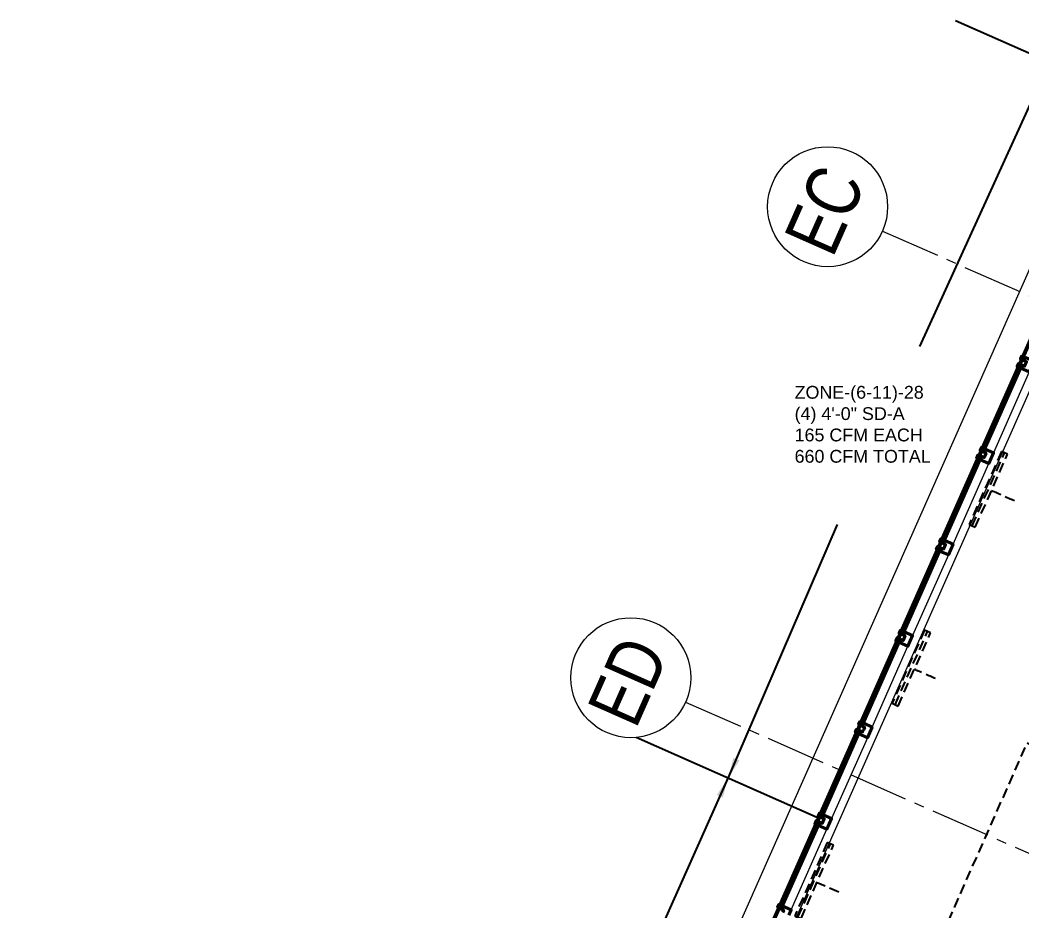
# Model space of a CAD drawing. Header units: inches. Extents: x -26012 to 27, y -3347 to 2082.
# Drawn here: x -25005 to -24403, y 350 to 885 of the extents above; entities that cross this region are included whole.
import ezdxf

# ---------------------------------------------------------------- set-up
doc = ezdxf.new("R2010")
doc.units = ezdxf.units.IN
doc.header["$LTSCALE"] = 48
doc.header["$MEASUREMENT"] = 0
for name, pattern in [('A_Column Grid$0$CENTER2', [1.125, 0.75, -0.125, 0.125, -0.125]), ('HIDDEN2', [0.1875, 0.125, -0.0625]), ('NB - 5th floor_plan$0$HIDDEN2', [0.1875, 0.125, -0.0625])]:
    doc.linetypes.add(name, pattern=pattern)
for name, color, linetype in [('A104$0$A-FLOR-AWNG', 8, 'Continuous'), ('A104$0$A-FLOR-SLAB', 8, 'Continuous'), ('A104$0$A-GLAZ', 8, 'Continuous'), ('A104$0$C-PROP', 8, 'Continuous'), ('A_Column Grid$0$A-GRID-1D1-15', 8, 'A_Column Grid$0$CENTER2'), ('A_Column Grid$0$A-GRID-GRD1-15', 8, 'A_Column Grid$0$CENTER2'), ('M-HVAC-anno', 6, 'Continuous'), ('M-HVAC-FUTR', 4, 'HIDDEN2'), ('M-HVAC-Term-Supp', 92, 'Continuous'), ('NB - 5th floor_plan$0$STDROPS', 1, 'NB - 5th floor_plan$0$HIDDEN2'), ('XREF', 8, 'Continuous')]:
    doc.layers.add(name, color=color, linetype=linetype)
doc.styles.add('A_Column Grid$0$Style-Arial', font='arial.ttf')
doc.styles.add('M08', font='arial.ttf', dxfattribs={"height": 7.68})
doc.styles.get("Standard").update_dxf_attribs({"font": 'simplex.shx'})
doc.dimstyles.new('STANDARD$7', dxfattribs={"dimtxt": 0.18, "dimasz": 0.125, "dimexe": 0.18, "dimexo": 0.06, "dimgap": 0.09, "dimtad": 0, "dimtih": 1, "dimtoh": 1, "dimdec": 4, "dimzin": 0, "dimdsep": 46, "dimtxsty": 'Standard', "dimcen": 0.09, "dimadec": 0, "dimazin": 0, "dimtfac": 1, "dimtdec": 4, "dimtofl": 0, "dimtmove": 0, "dimatfit": 3, "dimfxl": 1, "dimtolj": 1, "dimtzin": 0, "dimarcsym": 0})

# ---------------------------------------------------------------- blocks, each defined once
blk = doc.blocks.new('A104')
at = {"layer": 'A104$0$A-FLOR-AWNG', "lineweight": 0}
blk.add_line((-24033.7396, 1560.0949), (-24684.5815, 90.1818), dxfattribs=at)
at = {"layer": 'A104$0$A-FLOR-SLAB', "lineweight": 0}
blk.add_line((-24582.659, 246.8918), (-24082.047, 1377.5135), dxfattribs=at)
at = {"layer": 'A104$0$A-GLAZ', "lineweight": 0}
for p, q in [((-24599.4792, 240.3944), (-24088.548, 1394.3341)), ((-24404.7119, 677.1862), (-24426.777, 627.3527)), ((-24404.2547, 676.9838), (-24426.3198, 627.1502)), ((-24398.8435, 673.7676), (-24420.3013, 625.3056)), ((-24451.0686, 572.4906), (-24429.0035, 622.3241)), ((-24450.6114, 572.2881), (-24428.5463, 622.1217)), ((-24444.5929, 570.4435), (-24423.1351, 618.9055)), ((-24453.2956, 567.461), (-24475.3606, 517.6274)), ((-24452.8384, 567.2585), (-24474.9034, 517.425)), ((-24447.4272, 564.0424), (-24468.8849, 515.5804)), ((-24499.6522, 462.7653), (-24477.5872, 512.5989)), ((-24499.1951, 462.5629), (-24477.13, 512.3965)), ((-24493.1766, 460.7183), (-24471.7188, 509.1803)), ((-24501.8792, 457.7357), (-24523.9443, 407.9022)), ((-24501.422, 457.5333), (-24523.4871, 407.6998)), ((-24496.0108, 454.3171), (-24517.4686, 405.8552)), ((-24548.2359, 353.0401), (-24526.1708, 402.8737)), ((-24547.7787, 352.8377), (-24525.7136, 402.6712)), ((-24541.7602, 350.9931), (-24520.3024, 399.455))]:
    blk.add_line(p, q, dxfattribs=at)
at = {"layer": 'A104$0$A-GLAZ', "lineweight": 40}
for p, q in [((-24404.9405, 677.2874), (-24427.0056, 627.4539)), ((-24403.7975, 676.7813), (-24425.8626, 626.9478)), ((-24403.7975, 676.7813), (-24404.9405, 677.2874)), ((-24425.8626, 626.9478), (-24427.0056, 627.4539)), ((-24451.2972, 572.5918), (-24429.2321, 622.4253)), ((-24450.1542, 572.0857), (-24428.0891, 621.9193)), ((-24428.0891, 621.9193), (-24429.2321, 622.4253)), ((-24450.1542, 572.0857), (-24451.2972, 572.5918)), ((-24453.5241, 567.5622), (-24475.5892, 517.7286)), ((-24452.3812, 567.0561), (-24474.4463, 517.2226)), ((-24452.3812, 567.0561), (-24453.5241, 567.5622)), ((-24474.4463, 517.2226), (-24475.5892, 517.7286)), ((-24499.8808, 462.8666), (-24477.8158, 512.7001)), ((-24498.7379, 462.3605), (-24476.6728, 512.194)), ((-24476.6728, 512.194), (-24477.8158, 512.7001)), ((-24502.1078, 457.837), (-24524.1729, 408.0034)), ((-24500.9649, 457.3309), (-24523.0299, 407.4973)), ((-24500.9649, 457.3309), (-24502.1078, 457.837)), ((-24498.7379, 462.3605), (-24499.8808, 462.8666)), ((-24548.4645, 353.1413), (-24526.3994, 402.9749)), ((-24525.2565, 402.4688), (-24526.3994, 402.9749)), ((-24523.0299, 407.4973), (-24524.1729, 408.0034)), ((-24547.3215, 352.6353), (-24525.2565, 402.4688)), ((-24547.3215, 352.6353), (-24548.4645, 353.1413))]:
    blk.add_line(p, q, dxfattribs=at)
at = {"layer": 'A104$0$A-GLAZ', "lineweight": 40, "flags": 128}
for points in [[(-24401.0838, 678.5876), (-24400.4764, 679.9595), (-24404.1339, 681.5789), (-24403.3242, 683.4077), (-24402.6384, 683.104), (-24403.0433, 682.1896), (-24401.4431, 681.4811), (-24401.0383, 682.3955), (-24396.0092, 680.1688), (-24397.4263, 676.9682)], [(-24401.0838, 678.5876), (-24401.6913, 677.2158), (-24405.3488, 678.8353), (-24406.1585, 677.0065), (-24405.4727, 676.7029), (-24405.0678, 677.6172), (-24403.4677, 676.9087), (-24403.8725, 675.9943), (-24398.8435, 673.7676), (-24397.4263, 676.9682)], [(-24425.3757, 623.725), (-24424.7685, 625.0963), (-24428.426, 626.7158), (-24427.6163, 628.5445), (-24426.9305, 628.2409), (-24427.3354, 627.3265), (-24425.7352, 626.618), (-24425.3303, 627.5324), (-24420.3013, 625.3056), (-24421.7182, 622.1056)], [(-24425.3757, 623.725), (-24425.9829, 622.3537), (-24429.6404, 623.9732), (-24430.4501, 622.1444), (-24429.7643, 621.8408), (-24429.3594, 622.7551), (-24427.7593, 622.0466), (-24428.1642, 621.1323), (-24423.1351, 618.9055), (-24421.7182, 622.1056)], [(-24449.6675, 568.8624), (-24449.0601, 570.2342), (-24452.7176, 571.8537), (-24451.9079, 573.6824), (-24451.2221, 573.3788), (-24451.627, 572.4644), (-24450.0268, 571.7559), (-24449.6219, 572.6703), (-24444.5929, 570.4435), (-24446.01, 567.2429)], [(-24449.6675, 568.8624), (-24450.2749, 567.4906), (-24453.9324, 569.11), (-24454.7422, 567.2813), (-24454.0564, 566.9776), (-24453.6515, 567.892), (-24452.0514, 567.1835), (-24452.4562, 566.2691), (-24447.4272, 564.0424), (-24446.01, 567.2429)], [(-24473.9594, 513.9998), (-24473.3522, 515.3711), (-24477.0097, 516.9905), (-24476.2, 518.8193), (-24475.5142, 518.5156), (-24475.919, 517.6013), (-24474.3189, 516.8928), (-24473.914, 517.8071), (-24468.8849, 515.5804), (-24470.3019, 512.3803)], [(-24473.9594, 513.9998), (-24474.5665, 512.6285), (-24478.224, 514.2479), (-24479.0338, 512.4192), (-24478.348, 512.1155), (-24477.9431, 513.0299), (-24476.343, 512.3214), (-24476.7478, 511.407), (-24471.7188, 509.1803), (-24470.3019, 512.3803)], [(-24498.2512, 459.1372), (-24497.6438, 460.509), (-24501.3013, 462.1285), (-24500.4916, 463.9572), (-24499.8058, 463.6536), (-24500.2106, 462.7392), (-24498.6105, 462.0307), (-24498.2056, 462.945), (-24493.1766, 460.7183), (-24494.5937, 457.5177)], [(-24498.2512, 459.1372), (-24498.8586, 457.7653), (-24502.5161, 459.3848), (-24503.3258, 457.556), (-24502.6401, 457.2524), (-24502.2352, 458.1668), (-24500.635, 457.4583), (-24501.0399, 456.5439), (-24496.0108, 454.3171), (-24494.5937, 457.5177)], [(-24522.543, 404.2746), (-24521.9359, 405.6459), (-24525.5934, 407.2653), (-24524.7836, 409.0941), (-24524.0979, 408.7904), (-24524.5027, 407.876), (-24522.9026, 407.1675), (-24522.4977, 408.0819), (-24517.4686, 405.8552), (-24518.8855, 402.6551)], [(-24522.543, 404.2746), (-24523.1502, 402.9033), (-24526.8077, 404.5227), (-24527.6175, 402.694), (-24526.9317, 402.3903), (-24526.5268, 403.3047), (-24524.9266, 402.5962), (-24525.3315, 401.6818), (-24520.3024, 399.455), (-24518.8855, 402.6551)], [(-24546.8349, 349.4119), (-24546.2275, 350.7838), (-24549.885, 352.4032), (-24549.0752, 354.232), (-24548.3895, 353.9283), (-24548.7943, 353.014), (-24547.1942, 352.3054), (-24546.7893, 353.2198), (-24541.7602, 350.9931), (-24543.1774, 347.7925)]]:
    blk.add_lwpolyline(points, dxfattribs=at)
at = {"layer": 'A104$0$C-PROP', "lineweight": 40, "flags": 128}
blk.add_lwpolyline([(-25004.5437, -676.9041), (-24022.0239, 1542.095), (-21061.0239, 1542.095), (-21061.0239, -676.9042)], dxfattribs=at)
blk = doc.blocks.new('NB - 5th floor_plan')
at = {"layer": 'NB - 5th floor_plan$0$STDROPS', "color": 1, "linetype": 'NB - 5th floor_plan$0$HIDDEN2'}
blk.add_lwpolyline([(-24370.41, 162.48), (-24502.08, 220.78), (-24400.08, 451.14), (-24268.41, 392.84)], close=True, dxfattribs=at)
blk = doc.blocks.new('A_Column Grid')
at = {"layer": 'A_Column Grid$0$A-GRID-1D1-15', "linetype": 'Continuous', "lineweight": 13}
for centre in [(-24519.87, 772.96), (-24637.98, 490.32)]:
    blk.add_circle(centre, 36, dxfattribs=at)
at = {"layer": 'A_Column Grid$0$A-GRID-GRD1-15', "lineweight": 0}
for p, q in [((-24486.98, 758.33), (-24234.54, 647.19)), ((-24605.09, 475.69), (-24358.53, 367.16))]:
    blk.add_line(p, q, dxfattribs=at)
at = {"layer": 'A_Column Grid$0$A-GRID-1D1-15', "linetype": 'Continuous', "lineweight": 13, "style": 'A_Column Grid$0$Style-Arial', "width": 0.789231}
for s, p in [('EC', (-24516.91, 741.62)), ('ED', (-24635.01, 458.99))]:
    blk.add_text(s, height=32.5, rotation=66.1261, dxfattribs=at).set_placement(p)
blk = doc.blocks.new('SD-A')
at = {"layer": 'M-HVAC-FUTR'}
for p, q in [((2473.34, 316.58), (2425.34, 316.58)), ((2425.34, 316.58), (2425.34, 312.58)), ((2473.34, 314.58), (2425.34, 314.58)), ((2473.34, 312.58), (2473.34, 316.58)), ((2425.34, 312.58), (2473.34, 312.58))]:
    blk.add_line(p, q, dxfattribs=at)

msp = doc.modelspace()

# ---------------------------------------------------------------- linework, layer by layer
at = {"layer": 'M-HVAC-anno'}
for p, q in [((-24443.12, 884.76, -0.01), (-24333.4, 836.17, -0.01)), ((-24634.76, 454.64, 0), (-24525.03, 406.06, 0))]:
    msp.add_line(p, q, dxfattribs=at)
at = {"layer": 'M-HVAC-FUTR'}
msp.add_line((-24513.18, 361.52), (-24526.24, 367.28), dxfattribs=at)
for points in [[(-24407.77, 596.38), (-24421.59, 602.53, 0)], [(-24455.24, 489.76), (-24467.82, 495.35)]]:
    msp.add_spline(points, degree=3, dxfattribs=at)

# ---------------------------------------------------------------- block references
at = {"layer": 'M-HVAC-FUTR', "rotation": 246.1173955160587}
for p in [(-23719.41, 2970.32, 0), (-23765.68, 2863.05)]:
    msp.add_blockref('SD-A', p, dxfattribs=at)
at = {"layer": 'M-HVAC-Term-Supp', "rotation": 246.1173955160587}
msp.add_blockref('SD-A', (-23823.95, 2735.56, 0), dxfattribs=at)
at = {"layer": 'XREF'}
for name in ['A_Column Grid', 'A104', 'NB - 5th floor_plan']:
    msp.add_blockref(name, (0, 0), dxfattribs=at)

# ---------------------------------------------------------------- texts
at = {"layer": 'M-HVAC-anno', "insert": (-24539.7, 665.42), "char_height": 7.68, "width": 88.2868, "attachment_point": 1, "style": 'M08'}
msp.add_mtext('ZONE-(6-11)-28\\P(4) 4\'-0" SD-A\\P165 CFM EACH\\P660 CFM TOTAL', dxfattribs=at)

# ---------------------------------------------------------------- leaders
at = {"layer": 'M-HVAC-anno'}
for points in [[(-24387.36, 858.91, 0), (-24464.8, 689.11, 0)], [(-24579.38, 430.35, 0), (-24513.97, 582.2, 0)], [(-24579.68, 430.09, 0), (-24634.92, 306.76, 0)]]:
    msp.add_leader(points, dimstyle='STANDARD$7', override={"dimscale": 96, "dimgap": 0.09, "dimtad": 0}, dxfattribs=at)

doc.saveas('drawing.dxf')
